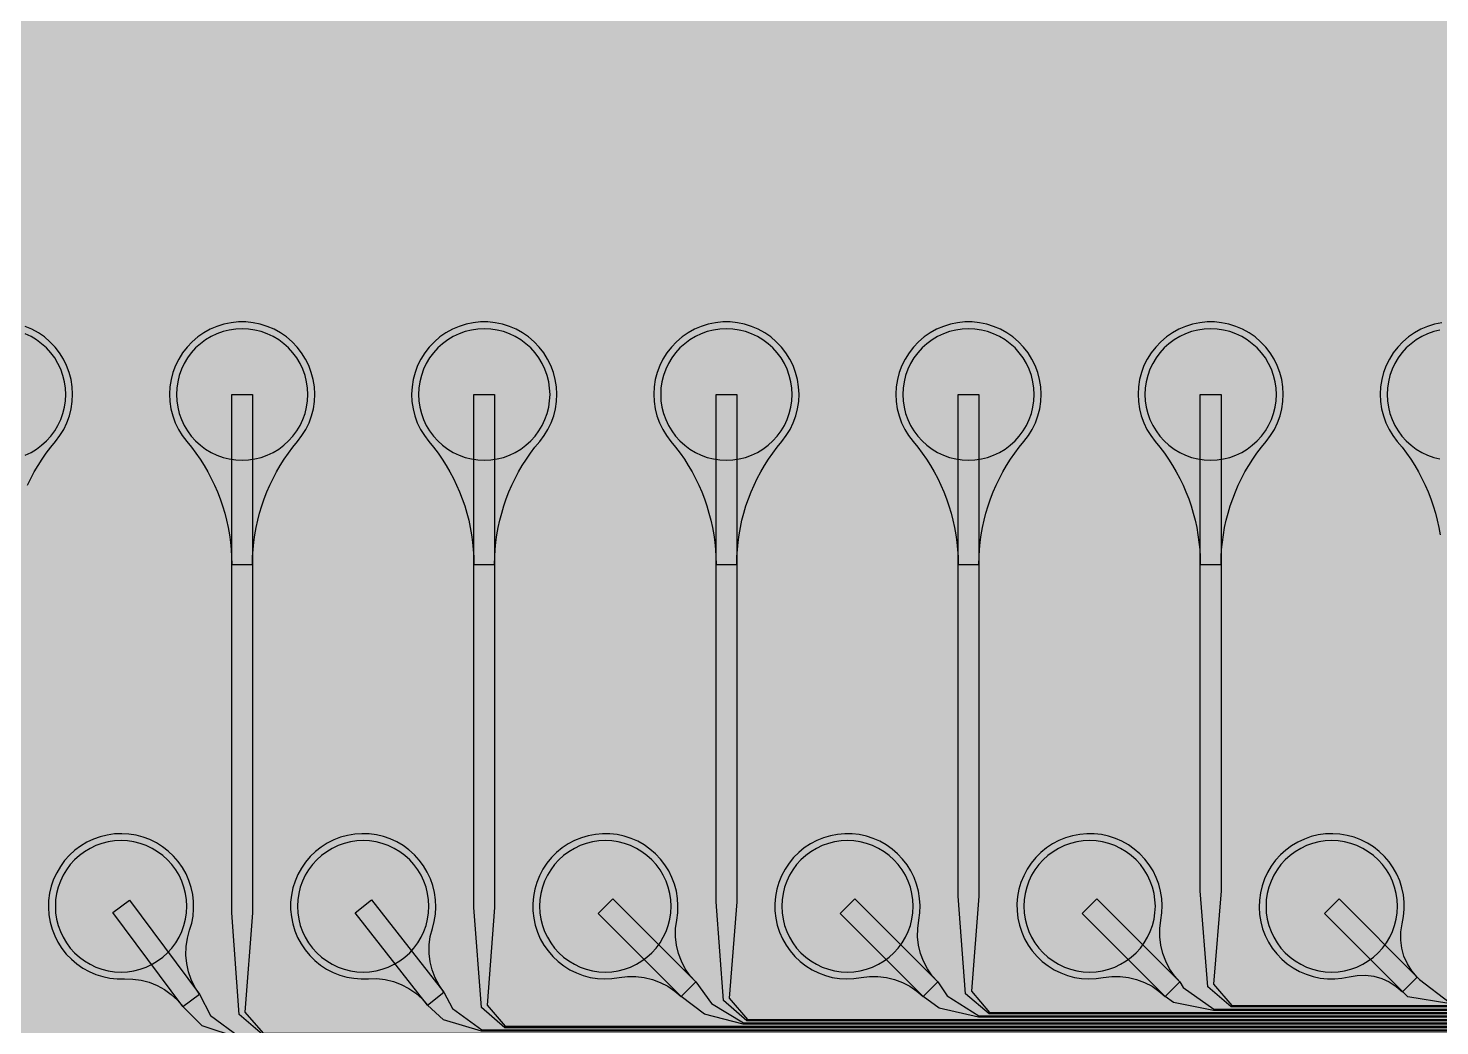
# Model space of a CAD drawing. Header units: metres. Extents: x -7240 to 10960, y -29667 to 1823.
# Drawn here: x 5864 to 7904, y -26955 to -25513 of the extents above; entities that cross this region are included whole.
import ezdxf

# ---------------------------------------------------------------- set-up
doc = ezdxf.new("R2010")
doc.units = ezdxf.units.M
for name, color, linetype in [('Metal1', 4, 'CONTINUOUS'), ('Polyimide', 7, 'CONTINUOUS'), ('Polyimide_Negative', 5, 'CONTINUOUS')]:
    doc.layers.add(name, color=color, linetype=linetype)

msp = doc.modelspace()

# ---------------------------------------------------------------- hatches: boundary and pattern name
at = {"layer": 'Polyimide'}
msp.add_hatch(color=7, dxfattribs=at).paths.add_polyline_path([(4088.5, -11806.9), (4098.7, -11851.2), (4115.6, -11893.5), (4138.6, -11932.7), (4167.4, -11968), (4201.1, -11998.5), (4239, -12023.6), (4280.3, -12042.7), (4349.2, -12073.7), (4413.2, -12113.8), (4471.3, -12162), (4522.3, -12217.7), (4565.4, -12279.7), (4599.7, -12346.9), (4624.7, -12418.2), (4639.9, -12492.2), (4645, -12567.5), (4639.9, -12642.8), (4624.7, -12716.8), (4599.7, -12788.1), (4565.4, -12855.3), (4522.3, -12917.3), (4471.3, -12973), (4413.2, -13021.2), (4349.2, -13061.3), (4280.3, -13092.3), (4239, -13111.4), (4201.1, -13136.5), (4167.4, -13167), (4138.6, -13202.3), (4115.6, -13241.5), (4098.7, -13283.8), (4088.5, -13328.1), (4085, -13373.5), (4085, -13567.5), (4099.4, -13861.6), (4142.6, -14152.8), (4214.2, -14438.4), (4313.4, -14715.5), (4439.2, -14981.7), (4590.6, -15234.2), (4766, -15470.7), (4963.7, -15688.8), (5181.8, -15886.5), (5418.3, -16061.9), (5670.8, -16213.3), (5936.9, -16339.1), (6214.1, -16438.3), (6499.7, -16509.9), (6790.9, -16553.1), (7085, -16567.5), (9960.4, -16567.5), (10038.8, -16571.4), (10116.4, -16582.9), (10192.6, -16601.9), (10266.5, -16628.4), (10337.5, -16662), (10404.8, -16702.3), (10467.9, -16749.1), (10526.1, -16801.8), (10578.8, -16860), (10625.6, -16923), (10665.9, -16990.4), (10699.5, -17061.4), (10725.9, -17135.3), (10745, -17211.4), (10756.5, -17289.1), (10760.4, -17367.5), (10760.4, -21957.3), (10721.6, -22012.9), (10686, -22070.6), (10653.6, -22130.1), (10624.5, -22191.4), (10598.9, -22254.2), (10576.8, -22318.2), (10558.3, -22383.5), (10543.4, -22449.6), (10532.2, -22516.5), (10524.7, -22583.8), (10521, -22651.5), (10521, -22719.3), (10524.7, -22787), (10532.2, -22854.4), (10543.4, -22921.2), (10558.3, -22987.4), (10576.8, -23052.6), (10598.9, -23116.7), (10624.5, -23179.5), (10653.6, -23240.7), (10686, -23300.3), (10721.6, -23357.9), (10760.4, -23413.5), (10760.4, -28667.5), (10756.5, -28745.9), (10745, -28823.6), (10725.9, -28899.7), (10699.5, -28973.6), (10665.9, -29044.6), (10625.6, -29112), (10578.8, -29175), (10526.1, -29233.2), (10467.9, -29285.9), (10404.8, -29332.7), (10337.5, -29373), (10266.5, -29406.6), (10192.6, -29433.1), (10116.4, -29452.1), (10038.8, -29463.6), (9960.4, -29467.5), (-6239.6, -29467.5), (-6318, -29463.6), (-6395.7, -29452.1), (-6471.9, -29433.1), (-6545.8, -29406.6), (-6616.7, -29373), (-6684.1, -29332.7), (-6747.1, -29285.9), (-6805.3, -29233.2), (-6858, -29175), (-6904.8, -29112), (-6945.2, -29044.6), (-6978.7, -28973.6), (-7005.2, -28899.7), (-7024.3, -28823.6), (-7035.8, -28745.9), (-7039.6, -28667.5), (-7039.6, -23426.3), (-6999.4, -23370.1), (-6962.3, -23311.6), (-6928.7, -23251.2), (-6898.5, -23189), (-6871.8, -23125.1), (-6848.8, -23059.9), (-6829.5, -22993.4), (-6814, -22926), (-6802.4, -22857.8), (-6794.6, -22789.1), (-6790.7, -22720), (-6790.7, -22650.8), (-6794.6, -22581.8), (-6802.4, -22513), (-6814, -22444.8), (-6829.5, -22377.4), (-6848.8, -22311), (-6871.8, -22245.7), (-6898.5, -22181.9), (-6928.7, -22119.7), (-6962.3, -22059.2), (-6999.4, -22000.8), (-7039.6, -21944.5), (-7039.6, -17367.5), (-7035.8, -17289.1), (-7024.3, -17211.4), (-7005.2, -17135.3), (-6978.7, -17061.4), (-6945.2, -16990.4), (-6904.8, -16923), (-6858, -16860), (-6805.3, -16801.8), (-6747.1, -16749.1), (-6684.1, -16702.3), (-6616.7, -16662), (-6545.8, -16628.4), (-6471.9, -16601.9), (-6395.7, -16582.9), (-6318, -16571.4), (-6239.6, -16567.5), (-3334, -16567.5), (-3039.9, -16553.1), (-2748.7, -16509.9), (-2463.1, -16438.3), (-2185.9, -16339.1), (-1919.8, -16213.3), (-1667.3, -16061.9), (-1430.8, -15886.5), (-1212.7, -15688.8), (-1015, -15470.7), (-839.6, -15234.2), (-688.2, -14981.7), (-562.4, -14715.5), (-463.2, -14438.4), (-391.6, -14152.8), (-348.4, -13861.6), (-334, -13567.5), (-334, -13373.5), (-337.5, -13328.1), (-347.7, -13283.8), (-364.6, -13241.5), (-387.6, -13202.3), (-416.4, -13167), (-450.1, -13136.5), (-488, -13111.4), (-529.3, -13092.3), (-529.3, -13092.3), (-598.2, -13061.3), (-662.2, -13021.2), (-720.3, -12973), (-771.3, -12917.3), (-814.4, -12855.3), (-848.7, -12788.1), (-873.7, -12716.8), (-888.9, -12642.8), (-894, -12567.5), (-888.9, -12492.2), (-873.7, -12418.2), (-848.7, -12346.9), (-814.4, -12279.7), (-771.3, -12217.7), (-720.3, -12162), (-662.2, -12113.8), (-598.2, -12073.7), (-529.3, -12042.7), (-488, -12023.6), (-450.1, -11998.5), (-416.4, -11968), (-387.6, -11932.7), (-364.6, -11893.5), (-347.7, -11851.2), (-337.5, -11806.9), (-334, -11761.5), (-334, -11074.3), (-337.5, -11028.9), (-347.7, -10984.6), (-364.6, -10942.4), (-387.6, -10903.1), (-416.4, -10867.8), (-450.1, -10837.3), (-488, -10812.2), (-529.3, -10793.2), (-529.3, -10793.2), (-598.2, -10762.1), (-662.2, -10722.1), (-720.3, -10673.8), (-771.3, -10618.1), (-814.4, -10556.1), (-848.7, -10488.9), (-873.7, -10417.6), (-888.9, -10343.7), (-894, -10268.3), (-888.9, -10193), (-873.7, -10119), (-848.7, -10047.8), (-814.4, -9980.5), (-771.3, -9918.5), (-720.3, -9862.9), (-662.2, -9814.6), (-598.2, -9774.6), (-529.3, -9743.5), (-488, -9724.5), (-450.1, -9699.4), (-416.4, -9668.8), (-387.6, -9633.5), (-364.6, -9594.3), (-347.7, -9552), (-337.5, -9507.7), (-334, -9462.4), (-334, -8775.1), (-337.5, -8729.8), (-347.7, -8685.5), (-364.6, -8643.2), (-387.6, -8604), (-416.4, -8568.7), (-450.1, -8538.1), (-488, -8513), (-529.3, -8494), (-529.3, -8494), (-598.2, -8462.9), (-662.2, -8422.9), (-720.3, -8374.6), (-771.3, -8319), (-814.4, -8257), (-848.7, -8189.7), (-873.7, -8118.5), (-888.9, -8044.5), (-894, -7969.2), (-888.9, -7893.8), (-873.7, -7819.9), (-848.7, -7748.6), (-814.4, -7681.4), (-771.3, -7619.4), (-720.3, -7563.7), (-662.2, -7515.4), (-598.2, -7475.4), (-529.3, -7444.3), (-529.3, -7444.3), (-488, -7425.3), (-450.1, -7400.2), (-416.4, -7369.7), (-387.6, -7334.4), (-364.6, -7295.1), (-347.7, -7252.9), (-337.5, -7208.6), (-334, -7163.2), (-334, -6476), (-337.5, -6430.6), (-347.7, -6386.3), (-364.6, -6344), (-387.6, -6304.8), (-416.4, -6269.5), (-450.1, -6239), (-488, -6213.9), (-529.3, -6194.8), (-529.3, -6194.8), (-598.2, -6163.8), (-662.2, -6123.7), (-720.3, -6075.5), (-771.3, -6019.8), (-814.4, -5957.8), (-848.7, -5890.6), (-873.7, -5819.3), (-888.9, -5745.3), (-894, -5670), (-888.9, -5594.7), (-873.7, -5520.7), (-848.7, -5449.4), (-814.4, -5382.2), (-771.3, -5320.2), (-720.3, -5264.5), (-662.2, -5216.3), (-598.2, -5176.2), (-529.3, -5145.2), (-529.3, -5145.2), (-488, -5126.1), (-450.1, -5101), (-416.4, -5070.5), (-387.6, -5035.2), (-364.6, -4996), (-347.7, -4953.7), (-337.5, -4909.4), (-334, -4864), (-334, 380), (-334, 1522.5), (-289, 1522.5), (-288.8, 1515.6), (-288.1, 1508.8), (-287, 1502), (-285.4, 1495.3), (-283.4, 1488.7), (-281, 1482.3), (-278.2, 1476.1), (-274.9, 1470), (-271.3, 1464.2), (-267.3, 1458.6), (-262.9, 1453.3), (-258.2, 1448.3), (-253.2, 1443.6), (-247.9, 1439.2), (-242.3, 1435.2), (-236.5, 1431.6), (-230.4, 1428.3), (-224.2, 1425.5), (-217.8, 1423.1), (-211.2, 1421.1), (-204.5, 1419.5), (-197.7, 1418.4), (-190.9, 1417.7), (-184, 1417.5), (-177.1, 1417.7), (-170.3, 1418.4), (-163.5, 1419.5), (-156.8, 1421.1), (-150.2, 1423.1), (-143.8, 1425.5), (-137.6, 1428.3), (-131.5, 1431.6), (-125.7, 1435.2), (-120.1, 1439.2), (-114.8, 1443.6), (-109.8, 1448.3), (-105.1, 1453.3), (-100.7, 1458.6), (-96.7, 1464.2), (-93.1, 1470), (-89.8, 1476.1), (-87, 1482.3), (-84.6, 1488.7), (-82.6, 1495.3), (-81, 1502), (-79.9, 1508.8), (-79.2, 1515.6), (-79, 1522.5), (1786, 1522.5), (3835, 1522.5), (3835.2, 1529), (3835.9, 1535.6), (3836.9, 1542), (3838.4, 1548.4), (3840.3, 1554.6), (3842.6, 1560.8), (3845.3, 1566.7), (3848.4, 1572.5), (3851.9, 1578.1), (3855.7, 1583.4), (3859.8, 1588.4), (3864.3, 1593.2), (3869.1, 1597.7), (3874.1, 1601.8), (3879.4, 1605.6), (3885, 1609.1), (3890.8, 1612.2), (3896.7, 1614.9), (3902.9, 1617.2), (3909.1, 1619.1), (3915.5, 1620.6), (3921.9, 1621.6), (3928.5, 1622.3), (3935, 1622.5), (3941.5, 1622.3), (3948.1, 1621.6), (3954.5, 1620.6), (3960.9, 1619.1), (3967.1, 1617.2), (3973.3, 1614.9), (3979.2, 1612.2), (3985, 1609.1), (3990.6, 1605.6), (3995.9, 1601.8), (4000.9, 1597.7), (4005.7, 1593.2), (4010.2, 1588.4), (4014.3, 1583.4), (4018.1, 1578.1), (4021.6, 1572.5), (4024.7, 1566.7), (4027.4, 1560.8), (4029.7, 1554.6), (4031.6, 1548.4), (4033.1, 1542), (4034.1, 1535.6), (4034.8, 1529), (4035, 1522.5), (4085, 1522.5), (4085, 380), (4085, 330), (4085, -4864), (4088.5, -4909.4), (4098.7, -4953.7), (4115.6, -4996), (4138.6, -5035.2), (4167.4, -5070.5), (4201.1, -5101), (4239, -5126.1), (4280.3, -5145.2), (4280.3, -5145.2), (4349.2, -5176.2), (4413.2, -5216.3), (4471.3, -5264.5), (4522.3, -5320.2), (4565.4, -5382.2), (4599.7, -5449.4), (4624.7, -5520.7), (4639.9, -5594.7), (4645, -5670), (4639.9, -5745.3), (4624.7, -5819.3), (4599.7, -5890.6), (4565.4, -5957.8), (4522.3, -6019.8), (4471.3, -6075.5), (4413.2, -6123.7), (4349.2, -6163.8), (4280.3, -6194.8), (4239, -6213.9), (4201.1, -6239), (4167.4, -6269.5), (4138.6, -6304.8), (4115.6, -6344), (4098.7, -6386.3), (4088.5, -6430.6), (4085, -6476), (4085, -11761.5), (4088.5, -11806.9)])

# ---------------------------------------------------------------- linework, layer by layer
at = {"layer": 'Metal1'}
for points in [[(1898.9, -18191.7), (1898.9, -28341.6), (1928.3, -28371), (9407.5, -28371), (9436.9, -28341.6), (9436.9, -26952.4), (9407.5, -26923), (7917.2, -26923), (7857.7, -26913.5), (7737.3, -26793.1), (7758.5, -26771.9), (7874.7, -26888.1), (7917.6, -26921), (9408.3, -26921), (9438.9, -26951.6), (9438.9, -28342.4), (9408.3, -28373), (1927.5, -28373), (1896.9, -28342.4), (1896.9, -18191.7)], [(1903.9, -18191.7), (1903.9, -28336.6), (1933.3, -28366), (9402.5, -28366), (9431.9, -28336.6), (9431.9, -26957.4), (9402.5, -26928), (7602.5, -26928), (7568.6, -26898.8), (7557.9, -26760), (7557.9, -26042.5), (7587.9, -26042.5), (7587.9, -26760), (7577.2, -26895.2), (7603.3, -26926), (9403.3, -26926), (9433.9, -26956.6), (9433.9, -28337.4), (9403.3, -28368), (1932.5, -28368), (1901.9, -28337.4), (1901.9, -18191.7)], [(1908.9, -18191.7), (1908.9, -28331.6), (1938.3, -28361), (9397.5, -28361), (9426.9, -28331.6), (9426.9, -26962.4), (9397.5, -26933), (7577.2, -26933), (7519, -26921.4), (7507.3, -26913.1), (7387.3, -26793.1), (7408.5, -26771.9), (7528.5, -26891.9), (7533.3, -26900.1), (7577.6, -26931), (9398.3, -26931), (9428.9, -26961.6), (9428.9, -28332.4), (9398.3, -28363), (1937.5, -28363), (1906.9, -28332.4), (1906.9, -18191.7)], [(1913.9, -18191.7), (1913.9, -28326.6), (1943.3, -28356), (9392.5, -28356), (9421.9, -28326.6), (9421.9, -26967.4), (9392.5, -26938), (7252.5, -26938), (7218.6, -26908.8), (7207.9, -26768), (7207.9, -26042.5), (7237.9, -26042.5), (7237.9, -26768), (7227.1, -26905.2), (7253.3, -26936), (9393.3, -26936), (9423.9, -26966.6), (9423.9, -28327.4), (9393.3, -28358), (1942.5, -28358), (1911.9, -28327.4), (1911.9, -18191.7)], [(1918.9, -18191.7), (1918.9, -28321.6), (1948.3, -28351), (9387.5, -28351), (9416.9, -28321.6), (9416.9, -26972.4), (9387.5, -26943), (7237.2, -26943), (7180.2, -26929.7), (7157.3, -26913.1), (7037.3, -26793.1), (7058.5, -26771.9), (7178.5, -26891.9), (7192.1, -26911.8), (7237.6, -26941), (9388.3, -26941), (9418.9, -26971.6), (9418.9, -28322.4), (9388.3, -28353), (1947.5, -28353), (1916.9, -28322.4), (1916.9, -18191.7)], [(1923.9, -18191.7), (1923.9, -28316.6), (1953.3, -28346), (9382.5, -28346), (9411.9, -28316.6), (9411.9, -26977.4), (9382.5, -26948), (6902.5, -26948), (6868.6, -26918.8), (6857.9, -26776), (6857.9, -26042.5), (6887.9, -26042.5), (6887.9, -26776), (6877.1, -26915.2), (6903.3, -26946), (9383.3, -26946), (9413.9, -26976.6), (9413.9, -28317.4), (9383.3, -28348), (1952.5, -28348), (1921.9, -28317.4), (1921.9, -18191.7)], [(1928.9, -18191.7), (1928.9, -28311.6), (1958.3, -28341), (9377.5, -28341), (9406.9, -28311.6), (9406.9, -26982.4), (9377.5, -26953), (6897.2, -26953), (6841, -26938.5), (6807.3, -26913.1), (6687.3, -26793.1), (6708.5, -26771.9), (6828.5, -26891.9), (6851.3, -26923), (6897.6, -26951), (9378.3, -26951), (9408.9, -26981.6), (9408.9, -28312.4), (9378.3, -28343), (1957.5, -28343), (1926.9, -28312.4), (1926.9, -18191.7)], [(1933.9, -18191.7), (1933.9, -28306.6), (1963.3, -28336), (9372.5, -28336), (9401.9, -28306.6), (9401.9, -26987.4), (9372.5, -26958), (6552.5, -26958), (6518.7, -26928.7), (6507.9, -26784), (6507.9, -26042.5), (6537.9, -26042.5), (6537.9, -26784), (6527.1, -26925.3), (6553.3, -26956), (9373.3, -26956), (9403.9, -26986.6), (9403.9, -28307.4), (9373.3, -28338), (1962.5, -28338), (1931.9, -28307.4), (1931.9, -18191.7)], [(1938.9, -18191.7), (1938.9, -28301.6), (1968.3, -28331), (9367.5, -28331), (9396.9, -28301.6), (9396.9, -26992.4), (9367.5, -26963), (6518.9, -26963), (6464, -26946.5), (6441, -26925.2), (6336.1, -26791.8), (6359.7, -26773.2), (6464.6, -26906.6), (6477.1, -26930.3), (6519.3, -26961), (9368.3, -26961), (9398.9, -26991.6), (9398.9, -28302.4), (9368.3, -28333), (1967.5, -28333), (1936.9, -28302.4), (1936.9, -18191.7)], [(1943.9, -18191.7), (1943.9, -28296.6), (1973.3, -28326), (9362.5, -28326), (9391.9, -28296.6), (9391.9, -26997.4), (9362.5, -26968), (6202.5, -26968), (6168.7, -26938.7), (6157.9, -26792), (6157.9, -26042.5), (6187.9, -26042.5), (6187.9, -26792), (6177, -26935.3), (6203.3, -26966), (9363.3, -26966), (9393.9, -26996.6), (9393.9, -28297.4), (9363.3, -28328), (1972.5, -28328), (1941.9, -28297.4), (1941.9, -18191.7)], [(1948.9, -18191.7), (1948.9, -28291.6), (1978.3, -28321), (9357.5, -28321), (9386.9, -28291.6), (9386.9, -27002.4), (9357.5, -26973), (6168.9, -26973), (6115, -26955.3), (6087.3, -26927.5), (5985.8, -26791.5), (6009.9, -26773.5), (6111.3, -26909.6), (6127.3, -26940.6), (6169.3, -26971), (9358.3, -26971), (9388.9, -27001.6), (9388.9, -28292.4), (9358.3, -28323), (1977.5, -28323), (1946.9, -28292.4), (1946.9, -18191.7)], [(5862.8, -26173.6), (5867.5, -26163.9), (5872.5, -26154.4), (5877.9, -26145.1), (5883.7, -26136.1), (5889.8, -26127.3), (5896.2, -26118.7), (5903, -26110.4), (5909.4, -26101.9), (5915, -26092.9), (5919.6, -26083.3), (5923.2, -26073.4), (5925.8, -26063.1), (5927.4, -26052.6), (5927.9, -26042), (5927.3, -26031.4), (5925.6, -26020.9), (5922.9, -26010.7), (5919.2, -26000.8), (5914.5, -25991.3), (5908.9, -25982.3), (5902.4, -25973.9), (5895, -25966.2), (5887, -25959.3), (5878.3, -25953.3), (5869, -25948.2), (5859.2, -25944)], [(7907, -25938.7), (7896.6, -25940.8), (7886.5, -25944), (7876.8, -25948.2), (7867.5, -25953.3), (7858.8, -25959.3), (7850.7, -25966.2), (7843.4, -25973.9), (7836.9, -25982.3), (7831.2, -25991.3), (7826.5, -26000.8), (7822.8, -26010.7), (7820.1, -26020.9), (7818.5, -26031.4), (7817.9, -26042), (7818.4, -26052.6), (7819.9, -26063.1), (7822.5, -26073.4), (7826.1, -26083.3), (7830.8, -26092.9), (7836.3, -26101.9), (7842.7, -26110.4), (7849.5, -26118.7), (7856, -26127.3), (7862.1, -26136.1), (7867.8, -26145.1), (7873.2, -26154.4), (7878.3, -26163.9), (7882.9, -26173.6), (7887.2, -26183.4), (7891.1, -26193.4), (7894.6, -26203.6), (7897.7, -26213.9), (7900.4, -26224.2), (7902.7, -26234.7), (7904.5, -26245.3)]]:
    msp.add_lwpolyline(points, dxfattribs=at)
for points in [[(6187.9, -26288.1), (6188.1, -26277.3), (6188.7, -26266.6), (6189.8, -26255.9), (6191.2, -26245.3), (6193.1, -26234.7), (6195.4, -26224.2), (6198.1, -26213.9), (6201.2, -26203.6), (6204.7, -26193.4), (6208.6, -26183.4), (6212.8, -26173.6), (6217.5, -26163.9), (6222.5, -26154.4), (6227.9, -26145.1), (6233.7, -26136.1), (6239.8, -26127.3), (6246.2, -26118.7), (6253, -26110.4), (6259.4, -26101.9), (6265, -26092.9), (6269.6, -26083.3), (6273.2, -26073.4), (6275.8, -26063.1), (6277.4, -26052.6), (6277.9, -26042), (6277.3, -26031.4), (6275.6, -26020.9), (6272.9, -26010.7), (6269.2, -26000.8), (6264.5, -25991.3), (6258.9, -25982.3), (6252.4, -25973.9), (6245, -25966.2), (6237, -25959.3), (6228.3, -25953.3), (6219, -25948.2), (6209.2, -25944), (6199.1, -25940.8), (6188.7, -25938.7), (6178.2, -25937.6), (6167.6, -25937.6), (6157, -25938.7), (6146.6, -25940.8), (6136.5, -25944), (6126.8, -25948.2), (6117.5, -25953.3), (6108.8, -25959.3), (6100.7, -25966.2), (6093.4, -25973.9), (6086.9, -25982.3), (6081.2, -25991.3), (6076.5, -26000.8), (6072.8, -26010.7), (6070.1, -26020.9), (6068.5, -26031.4), (6067.9, -26042), (6068.4, -26052.6), (6069.9, -26063.1), (6072.5, -26073.4), (6076.1, -26083.3), (6080.8, -26092.9), (6086.3, -26101.9), (6092.7, -26110.4), (6099.5, -26118.7), (6106, -26127.3), (6112.1, -26136.1), (6117.8, -26145.1), (6123.2, -26154.4), (6128.3, -26163.9), (6132.9, -26173.6), (6137.2, -26183.4), (6141.1, -26193.4), (6144.6, -26203.6), (6147.7, -26213.9), (6150.4, -26224.2), (6152.7, -26234.7), (6154.5, -26245.3), (6156, -26255.9), (6157, -26266.6), (6157.7, -26277.3), (6157.9, -26288.1), (6187.9, -26288.1)], [(6537.9, -26288.1), (6538.1, -26277.3), (6538.7, -26266.6), (6539.8, -26255.9), (6541.2, -26245.3), (6543.1, -26234.7), (6545.4, -26224.2), (6548.1, -26213.9), (6551.2, -26203.6), (6554.7, -26193.4), (6558.6, -26183.4), (6562.8, -26173.6), (6567.5, -26163.9), (6572.5, -26154.4), (6577.9, -26145.1), (6583.7, -26136.1), (6589.8, -26127.3), (6596.2, -26118.7), (6603, -26110.4), (6609.4, -26101.9), (6615, -26092.9), (6619.6, -26083.3), (6623.2, -26073.4), (6625.8, -26063.1), (6627.4, -26052.6), (6627.9, -26042), (6627.3, -26031.4), (6625.6, -26020.9), (6622.9, -26010.7), (6619.2, -26000.8), (6614.5, -25991.3), (6608.9, -25982.3), (6602.4, -25973.9), (6595, -25966.2), (6587, -25959.3), (6578.3, -25953.3), (6569, -25948.2), (6559.2, -25944), (6549.1, -25940.8), (6538.7, -25938.7), (6528.2, -25937.6), (6517.6, -25937.6), (6507, -25938.7), (6496.6, -25940.8), (6486.5, -25944), (6476.8, -25948.2), (6467.5, -25953.3), (6458.8, -25959.3), (6450.7, -25966.2), (6443.4, -25973.9), (6436.9, -25982.3), (6431.2, -25991.3), (6426.5, -26000.8), (6422.8, -26010.7), (6420.1, -26020.9), (6418.5, -26031.4), (6417.9, -26042), (6418.4, -26052.6), (6419.9, -26063.1), (6422.5, -26073.4), (6426.1, -26083.3), (6430.8, -26092.9), (6436.3, -26101.9), (6442.7, -26110.4), (6449.5, -26118.7), (6456, -26127.3), (6462.1, -26136.1), (6467.8, -26145.1), (6473.2, -26154.4), (6478.3, -26163.9), (6482.9, -26173.6), (6487.2, -26183.4), (6491.1, -26193.4), (6494.6, -26203.6), (6497.7, -26213.9), (6500.4, -26224.2), (6502.7, -26234.7), (6504.5, -26245.3), (6506, -26255.9), (6507, -26266.6), (6507.7, -26277.3), (6507.9, -26288.1), (6537.9, -26288.1)], [(6887.9, -26288.1), (6888.1, -26277.3), (6888.7, -26266.6), (6889.8, -26255.9), (6891.2, -26245.3), (6893.1, -26234.7), (6895.4, -26224.2), (6898.1, -26213.9), (6901.2, -26203.6), (6904.7, -26193.4), (6908.6, -26183.4), (6912.8, -26173.6), (6917.5, -26163.9), (6922.5, -26154.4), (6927.9, -26145.1), (6933.7, -26136.1), (6939.8, -26127.3), (6946.2, -26118.7), (6953, -26110.4), (6959.4, -26101.9), (6965, -26092.9), (6969.6, -26083.3), (6973.2, -26073.4), (6975.8, -26063.1), (6977.4, -26052.6), (6977.9, -26042), (6977.3, -26031.4), (6975.6, -26020.9), (6972.9, -26010.7), (6969.2, -26000.8), (6964.5, -25991.3), (6958.9, -25982.3), (6952.4, -25973.9), (6945, -25966.2), (6937, -25959.3), (6928.3, -25953.3), (6919, -25948.2), (6909.2, -25944), (6899.1, -25940.8), (6888.7, -25938.7), (6878.2, -25937.6), (6867.6, -25937.6), (6857, -25938.7), (6846.6, -25940.8), (6836.5, -25944), (6826.8, -25948.2), (6817.5, -25953.3), (6808.8, -25959.3), (6800.7, -25966.2), (6793.4, -25973.9), (6786.9, -25982.3), (6781.2, -25991.3), (6776.5, -26000.8), (6772.8, -26010.7), (6770.1, -26020.9), (6768.5, -26031.4), (6767.9, -26042), (6768.4, -26052.6), (6769.9, -26063.1), (6772.5, -26073.4), (6776.1, -26083.3), (6780.8, -26092.9), (6786.3, -26101.9), (6792.7, -26110.4), (6799.5, -26118.7), (6806, -26127.3), (6812.1, -26136.1), (6817.8, -26145.1), (6823.2, -26154.4), (6828.3, -26163.9), (6832.9, -26173.6), (6837.2, -26183.4), (6841.1, -26193.4), (6844.6, -26203.6), (6847.7, -26213.9), (6850.4, -26224.2), (6852.7, -26234.7), (6854.5, -26245.3), (6856, -26255.9), (6857, -26266.6), (6857.7, -26277.3), (6857.9, -26288.1), (6887.9, -26288.1)], [(7237.9, -26288.1), (7238.1, -26277.3), (7238.7, -26266.6), (7239.8, -26255.9), (7241.2, -26245.3), (7243.1, -26234.7), (7245.4, -26224.2), (7248.1, -26213.9), (7251.2, -26203.6), (7254.7, -26193.4), (7258.6, -26183.4), (7262.8, -26173.6), (7267.5, -26163.9), (7272.5, -26154.4), (7277.9, -26145.1), (7283.7, -26136.1), (7289.8, -26127.3), (7296.2, -26118.7), (7303, -26110.4), (7309.4, -26101.9), (7315, -26092.9), (7319.6, -26083.3), (7323.2, -26073.4), (7325.8, -26063.1), (7327.4, -26052.6), (7327.9, -26042), (7327.3, -26031.4), (7325.6, -26020.9), (7322.9, -26010.7), (7319.2, -26000.8), (7314.5, -25991.3), (7308.9, -25982.3), (7302.4, -25973.9), (7295, -25966.2), (7287, -25959.3), (7278.3, -25953.3), (7269, -25948.2), (7259.2, -25944), (7249.1, -25940.8), (7238.7, -25938.7), (7228.2, -25937.6), (7217.6, -25937.6), (7207, -25938.7), (7196.6, -25940.8), (7186.5, -25944), (7176.8, -25948.2), (7167.5, -25953.3), (7158.8, -25959.3), (7150.7, -25966.2), (7143.4, -25973.9), (7136.9, -25982.3), (7131.2, -25991.3), (7126.5, -26000.8), (7122.8, -26010.7), (7120.1, -26020.9), (7118.5, -26031.4), (7117.9, -26042), (7118.4, -26052.6), (7119.9, -26063.1), (7122.5, -26073.4), (7126.1, -26083.3), (7130.8, -26092.9), (7136.3, -26101.9), (7142.7, -26110.4), (7149.5, -26118.7), (7156, -26127.3), (7162.1, -26136.1), (7167.8, -26145.1), (7173.2, -26154.4), (7178.3, -26163.9), (7182.9, -26173.6), (7187.2, -26183.4), (7191.1, -26193.4), (7194.6, -26203.6), (7197.7, -26213.9), (7200.4, -26224.2), (7202.7, -26234.7), (7204.5, -26245.3), (7206, -26255.9), (7207, -26266.6), (7207.7, -26277.3), (7207.9, -26288.1), (7237.9, -26288.1)], [(7587.9, -26288.1), (7588.1, -26277.3), (7588.7, -26266.6), (7589.8, -26255.9), (7591.2, -26245.3), (7593.1, -26234.7), (7595.4, -26224.2), (7598.1, -26213.9), (7601.2, -26203.6), (7604.7, -26193.4), (7608.6, -26183.4), (7612.8, -26173.6), (7617.5, -26163.9), (7622.5, -26154.4), (7627.9, -26145.1), (7633.7, -26136.1), (7639.8, -26127.3), (7646.2, -26118.7), (7653, -26110.4), (7659.4, -26101.9), (7665, -26092.9), (7669.6, -26083.3), (7673.2, -26073.4), (7675.8, -26063.1), (7677.4, -26052.6), (7677.9, -26042), (7677.3, -26031.4), (7675.6, -26020.9), (7672.9, -26010.7), (7669.2, -26000.8), (7664.5, -25991.3), (7658.9, -25982.3), (7652.4, -25973.9), (7645, -25966.2), (7637, -25959.3), (7628.3, -25953.3), (7619, -25948.2), (7609.2, -25944), (7599.1, -25940.8), (7588.7, -25938.7), (7578.2, -25937.6), (7567.6, -25937.6), (7557, -25938.7), (7546.6, -25940.8), (7536.5, -25944), (7526.8, -25948.2), (7517.5, -25953.3), (7508.8, -25959.3), (7500.7, -25966.2), (7493.4, -25973.9), (7486.9, -25982.3), (7481.2, -25991.3), (7476.5, -26000.8), (7472.8, -26010.7), (7470.1, -26020.9), (7468.5, -26031.4), (7467.9, -26042), (7468.4, -26052.6), (7469.9, -26063.1), (7472.5, -26073.4), (7476.1, -26083.3), (7480.8, -26092.9), (7486.3, -26101.9), (7492.7, -26110.4), (7499.5, -26118.7), (7506, -26127.3), (7512.1, -26136.1), (7517.8, -26145.1), (7523.2, -26154.4), (7528.3, -26163.9), (7532.9, -26173.6), (7537.2, -26183.4), (7541.1, -26193.4), (7544.6, -26203.6), (7547.7, -26213.9), (7550.4, -26224.2), (7552.7, -26234.7), (7554.5, -26245.3), (7556, -26255.9), (7557, -26266.6), (7557.7, -26277.3), (7557.9, -26288.1), (7587.9, -26288.1)], [(6111.3, -26909.6), (6104.6, -26899.4), (6099.3, -26888.5), (6095.2, -26877), (6092.7, -26865.1), (6091.5, -26853), (6091.9, -26840.8), (6093.7, -26828.7), (6097, -26817), (6100, -26806.9), (6101.9, -26796.6), (6102.8, -26786.2), (6102.7, -26775.7), (6101.5, -26765.3), (6099.2, -26755.1), (6096, -26745.1), (6091.8, -26735.5), (6086.6, -26726.4), (6080.6, -26717.8), (6073.7, -26709.9), (6066.1, -26702.7), (6057.8, -26696.3), (6048.9, -26690.7), (6039.5, -26686.1), (6029.7, -26682.4), (6019.6, -26679.8), (6009.2, -26678.1), (5998.8, -26677.5), (5988.3, -26677.9), (5977.9, -26679.4), (5967.8, -26681.9), (5957.9, -26685.4), (5948.4, -26689.9), (5939.4, -26695.3), (5931, -26701.5), (5923.3, -26708.6), (5916.3, -26716.4), (5910.1, -26724.9), (5904.8, -26733.9), (5900.4, -26743.4), (5897, -26753.3), (5894.6, -26763.5), (5893.2, -26773.9), (5892.9, -26784.4), (5893.6, -26794.9), (5895.4, -26805.2), (5898.1, -26815.3), (5901.9, -26825.1), (5906.6, -26834.4), (5912.2, -26843.3), (5918.7, -26851.5), (5926, -26859), (5934, -26865.8), (5942.6, -26871.8), (5951.8, -26876.8), (5961.4, -26881), (5971.4, -26884.1), (5981.7, -26886.2), (5992.1, -26887.3), (6002.6, -26887.4), (6014.8, -26887.6), (6026.8, -26889.3), (6038.6, -26892.4), (6049.9, -26896.9), (6060.6, -26902.8), (6070.5, -26910), (6079.4, -26918.2), (6087.3, -26927.5), (6111.3, -26909.6)], [(6464.6, -26906.6), (6457.7, -26896.6), (6452, -26885.8), (6447.7, -26874.4), (6444.8, -26862.6), (6443.4, -26850.5), (6443.4, -26838.3), (6444.9, -26826.2), (6447.9, -26814.4), (6450.6, -26804.3), (6452.3, -26793.9), (6452.9, -26783.5), (6452.4, -26773), (6451, -26762.6), (6448.5, -26752.4), (6445, -26742.6), (6440.5, -26733.1), (6435.1, -26724.1), (6428.9, -26715.7), (6421.8, -26707.9), (6414, -26700.9), (6405.5, -26694.8), (6396.5, -26689.4), (6387, -26685.1), (6377.1, -26681.6), (6366.9, -26679.2), (6356.5, -26677.9), (6346, -26677.5), (6335.6, -26678.2), (6325.2, -26680), (6315.1, -26682.7), (6305.4, -26686.5), (6296, -26691.2), (6287.2, -26696.8), (6278.9, -26703.3), (6271.4, -26710.6), (6264.6, -26718.6), (6258.6, -26727.2), (6253.6, -26736.4), (6249.4, -26746), (6246.3, -26756), (6244.1, -26766.3), (6243, -26776.7), (6243, -26787.2), (6244, -26797.6), (6246, -26807.9), (6249, -26817.9), (6253, -26827.6), (6258, -26836.8), (6263.9, -26845.5), (6270.6, -26853.5), (6278, -26860.9), (6286.2, -26867.5), (6295, -26873.2), (6304.3, -26878), (6314, -26881.9), (6324.1, -26884.8), (6334.4, -26886.6), (6344.8, -26887.5), (6355.3, -26887.2), (6367.5, -26887.1), (6379.6, -26888.5), (6391.5, -26891.3), (6402.9, -26895.5), (6413.7, -26901.1), (6423.8, -26908), (6432.9, -26916.1), (6441, -26925.2), (6464.6, -26906.6)], [(6828.5, -26891.9), (6820.4, -26882.8), (6813.5, -26872.7), (6807.9, -26861.9), (6803.6, -26850.5), (6800.7, -26838.7), (6799.3, -26826.6), (6799.4, -26814.4), (6801, -26802.3), (6802.5, -26791.9), (6802.9, -26781.5), (6802.2, -26771), (6800.6, -26760.7), (6797.9, -26750.5), (6794.2, -26740.7), (6789.6, -26731.3), (6784, -26722.4), (6777.6, -26714.2), (6770.4, -26706.6), (6762.4, -26699.7), (6753.9, -26693.7), (6744.7, -26688.5), (6735.1, -26684.3), (6725.2, -26681.1), (6714.9, -26678.9), (6704.5, -26677.7), (6694, -26677.6), (6683.6, -26678.5), (6673.3, -26680.4), (6663.2, -26683.4), (6653.5, -26687.3), (6644.3, -26692.2), (6635.5, -26698), (6627.4, -26704.6), (6620, -26712.1), (6613.4, -26720.2), (6607.6, -26728.9), (6602.7, -26738.2), (6598.7, -26747.9), (6595.8, -26757.9), (6593.9, -26768.2), (6592.9, -26778.7), (6593.1, -26789.1), (6594.3, -26799.6), (6596.5, -26809.8), (6599.7, -26819.8), (6603.9, -26829.4), (6609.1, -26838.5), (6615.1, -26847.1), (6621.9, -26855), (6629.5, -26862.2), (6637.8, -26868.6), (6646.7, -26874.2), (6656.1, -26878.8), (6665.9, -26882.5), (6676, -26885.2), (6686.4, -26886.9), (6696.8, -26887.5), (6707.3, -26887.1), (6717.7, -26885.6), (6729.8, -26884), (6742, -26884), (6754.1, -26885.4), (6765.9, -26888.2), (6777.3, -26892.5), (6788.1, -26898.1), (6798.1, -26905), (6807.3, -26913.1), (6828.5, -26891.9)], [(7178.5, -26891.9), (7170.4, -26882.8), (7163.5, -26872.7), (7157.9, -26861.9), (7153.6, -26850.5), (7150.7, -26838.7), (7149.3, -26826.6), (7149.4, -26814.4), (7151, -26802.3), (7152.5, -26791.9), (7152.9, -26781.5), (7152.2, -26771), (7150.6, -26760.7), (7147.9, -26750.5), (7144.2, -26740.7), (7139.6, -26731.3), (7134, -26722.4), (7127.6, -26714.2), (7120.4, -26706.6), (7112.4, -26699.7), (7103.9, -26693.7), (7094.7, -26688.5), (7085.1, -26684.3), (7075.2, -26681.1), (7064.9, -26678.9), (7054.5, -26677.7), (7044, -26677.6), (7033.6, -26678.5), (7023.3, -26680.4), (7013.2, -26683.4), (7003.5, -26687.3), (6994.3, -26692.2), (6985.5, -26698), (6977.4, -26704.6), (6970, -26712.1), (6963.4, -26720.2), (6957.6, -26728.9), (6952.7, -26738.2), (6948.7, -26747.9), (6945.8, -26757.9), (6943.9, -26768.2), (6942.9, -26778.7), (6943.1, -26789.1), (6944.3, -26799.6), (6946.5, -26809.8), (6949.7, -26819.8), (6953.9, -26829.4), (6959.1, -26838.5), (6965.1, -26847.1), (6971.9, -26855), (6979.5, -26862.2), (6987.8, -26868.6), (6996.7, -26874.2), (7006.1, -26878.8), (7015.9, -26882.5), (7026, -26885.2), (7036.4, -26886.9), (7046.8, -26887.5), (7057.3, -26887.1), (7067.7, -26885.6), (7079.8, -26884), (7092, -26884), (7104.1, -26885.4), (7115.9, -26888.2), (7127.3, -26892.5), (7138.1, -26898.1), (7148.1, -26905), (7157.3, -26913.1), (7178.5, -26891.9)], [(7528.5, -26891.9), (7520.4, -26882.8), (7513.5, -26872.7), (7507.9, -26861.9), (7503.6, -26850.5), (7500.7, -26838.7), (7499.3, -26826.6), (7499.4, -26814.4), (7501, -26802.3), (7502.5, -26791.9), (7502.9, -26781.5), (7502.2, -26771), (7500.6, -26760.7), (7497.9, -26750.5), (7494.2, -26740.7), (7489.6, -26731.3), (7484, -26722.4), (7477.6, -26714.2), (7470.4, -26706.6), (7462.4, -26699.7), (7453.9, -26693.7), (7444.7, -26688.5), (7435.1, -26684.3), (7425.2, -26681.1), (7414.9, -26678.9), (7404.5, -26677.7), (7394, -26677.6), (7383.6, -26678.5), (7373.3, -26680.4), (7363.2, -26683.4), (7353.5, -26687.3), (7344.3, -26692.2), (7335.5, -26698), (7327.4, -26704.6), (7320, -26712.1), (7313.4, -26720.2), (7307.6, -26728.9), (7302.7, -26738.2), (7298.7, -26747.9), (7295.8, -26757.9), (7293.9, -26768.2), (7292.9, -26778.7), (7293.1, -26789.1), (7294.3, -26799.6), (7296.5, -26809.8), (7299.7, -26819.8), (7303.9, -26829.4), (7309.1, -26838.5), (7315.1, -26847.1), (7321.9, -26855), (7329.5, -26862.2), (7337.8, -26868.6), (7346.7, -26874.2), (7356.1, -26878.8), (7365.9, -26882.5), (7376, -26885.2), (7386.4, -26886.9), (7396.8, -26887.5), (7407.3, -26887.1), (7417.7, -26885.6), (7429.8, -26884), (7442, -26884), (7454.1, -26885.4), (7465.9, -26888.2), (7477.3, -26892.5), (7488.1, -26898.1), (7498.1, -26905), (7507.3, -26913.1), (7528.5, -26891.9)], [(7871.4, -26884.8), (7863.6, -26875.7), (7857.2, -26865.6), (7852.3, -26854.7), (7849.1, -26843.2), (7847.6, -26831.3), (7847.8, -26819.4), (7849.8, -26807.6), (7851.8, -26797.3), (7852.8, -26786.8), (7852.7, -26776.4), (7851.6, -26765.9), (7849.4, -26755.7), (7846.2, -26745.7), (7842, -26736.1), (7836.9, -26726.9), (7831, -26718.3), (7824.1, -26710.3), (7816.6, -26703.1), (7808.3, -26696.6), (7799.4, -26691), (7790.1, -26686.3), (7780.3, -26682.6), (7770.1, -26679.9), (7759.8, -26678.2), (7749.3, -26677.5), (7738.8, -26677.9), (7728.5, -26679.3), (7718.3, -26681.8), (7708.4, -26685.2), (7698.9, -26689.6), (7689.8, -26695), (7681.4, -26701.2), (7673.6, -26708.3), (7666.6, -26716), (7660.4, -26724.5), (7655, -26733.5), (7650.6, -26743), (7647.1, -26752.9), (7644.7, -26763.1), (7643.3, -26773.5), (7642.9, -26783.9), (7643.6, -26794.4), (7645.3, -26804.8), (7648, -26814.9), (7651.7, -26824.7), (7656.4, -26834.1), (7662, -26842.9), (7668.5, -26851.2), (7675.7, -26858.8), (7683.7, -26865.6), (7692.3, -26871.6), (7701.4, -26876.7), (7711.1, -26880.8), (7721.1, -26884), (7731.3, -26886.2), (7741.7, -26887.3), (7752.2, -26887.4), (7762.7, -26886.5), (7773, -26884.5), (7784.7, -26882.5), (7796.7, -26882.2), (7808.6, -26883.7), (7820.1, -26886.9), (7831, -26891.8), (7841.1, -26898.2), (7850.2, -26906), (7871.4, -26884.8)]]:
    msp.add_lwpolyline(points, close=True, dxfattribs=at)
at = {"layer": 'Polyimide_Negative'}
for points in [[(6267.9, -26042.5), (6267.4, -26033.2), (6266, -26024), (6263.8, -26014.9), (6260.6, -26006.1), (6256.7, -25997.7), (6251.9, -25989.7), (6246.3, -25982.2), (6240.1, -25975.3), (6233.1, -25969.1), (6225.7, -25963.5), (6217.7, -25958.7), (6209.2, -25954.7), (6200.5, -25951.6), (6191.4, -25949.3), (6182.2, -25948), (6172.9, -25947.5), (6163.6, -25948), (6154.3, -25949.3), (6145.3, -25951.6), (6136.5, -25954.7), (6128.1, -25958.7), (6120.1, -25963.5), (6112.6, -25969.1), (6105.7, -25975.3), (6099.4, -25982.2), (6093.9, -25989.7), (6089.1, -25997.7), (6085.1, -26006.1), (6082, -26014.9), (6079.7, -26024), (6078.3, -26033.2), (6077.9, -26042.5), (6078.3, -26051.8), (6079.7, -26061), (6082, -26070.1), (6085.1, -26078.9), (6089.1, -26087.3), (6093.9, -26095.3), (6099.4, -26102.8), (6105.7, -26109.7), (6112.6, -26115.9), (6120.1, -26121.5), (6128.1, -26126.3), (6136.5, -26130.3), (6145.3, -26133.4), (6154.3, -26135.7), (6163.6, -26137), (6172.9, -26137.5), (6182.2, -26137), (6191.4, -26135.7), (6200.5, -26133.4), (6209.2, -26130.3), (6217.7, -26126.3), (6225.7, -26121.5), (6233.1, -26115.9), (6240.1, -26109.7), (6246.3, -26102.8), (6251.9, -26095.3), (6256.7, -26087.3), (6260.6, -26078.9), (6263.8, -26070.1), (6266, -26061), (6267.4, -26051.8), (6267.9, -26042.5)], [(6617.9, -26042.5), (6617.4, -26033.2), (6616, -26024), (6613.8, -26014.9), (6610.6, -26006.1), (6606.7, -25997.7), (6601.9, -25989.7), (6596.3, -25982.2), (6590.1, -25975.3), (6583.1, -25969.1), (6575.7, -25963.5), (6567.7, -25958.7), (6559.2, -25954.7), (6550.5, -25951.6), (6541.4, -25949.3), (6532.2, -25948), (6522.9, -25947.5), (6513.6, -25948), (6504.3, -25949.3), (6495.3, -25951.6), (6486.5, -25954.7), (6478.1, -25958.7), (6470.1, -25963.5), (6462.6, -25969.1), (6455.7, -25975.3), (6449.4, -25982.2), (6443.9, -25989.7), (6439.1, -25997.7), (6435.1, -26006.1), (6432, -26014.9), (6429.7, -26024), (6428.3, -26033.2), (6427.9, -26042.5), (6428.3, -26051.8), (6429.7, -26061), (6432, -26070.1), (6435.1, -26078.9), (6439.1, -26087.3), (6443.9, -26095.3), (6449.4, -26102.8), (6455.7, -26109.7), (6462.6, -26115.9), (6470.1, -26121.5), (6478.1, -26126.3), (6486.5, -26130.3), (6495.3, -26133.4), (6504.3, -26135.7), (6513.6, -26137), (6522.9, -26137.5), (6532.2, -26137), (6541.4, -26135.7), (6550.5, -26133.4), (6559.2, -26130.3), (6567.7, -26126.3), (6575.7, -26121.5), (6583.1, -26115.9), (6590.1, -26109.7), (6596.3, -26102.8), (6601.9, -26095.3), (6606.7, -26087.3), (6610.6, -26078.9), (6613.8, -26070.1), (6616, -26061), (6617.4, -26051.8), (6617.9, -26042.5)], [(6967.9, -26042.5), (6967.4, -26033.2), (6966, -26024), (6963.8, -26014.9), (6960.6, -26006.1), (6956.7, -25997.7), (6951.9, -25989.7), (6946.3, -25982.2), (6940.1, -25975.3), (6933.1, -25969.1), (6925.7, -25963.5), (6917.7, -25958.7), (6909.2, -25954.7), (6900.5, -25951.6), (6891.4, -25949.3), (6882.2, -25948), (6872.9, -25947.5), (6863.6, -25948), (6854.3, -25949.3), (6845.3, -25951.6), (6836.5, -25954.7), (6828.1, -25958.7), (6820.1, -25963.5), (6812.6, -25969.1), (6805.7, -25975.3), (6799.4, -25982.2), (6793.9, -25989.7), (6789.1, -25997.7), (6785.1, -26006.1), (6782, -26014.9), (6779.7, -26024), (6778.3, -26033.2), (6777.9, -26042.5), (6778.3, -26051.8), (6779.7, -26061), (6782, -26070.1), (6785.1, -26078.9), (6789.1, -26087.3), (6793.9, -26095.3), (6799.4, -26102.8), (6805.7, -26109.7), (6812.6, -26115.9), (6820.1, -26121.5), (6828.1, -26126.3), (6836.5, -26130.3), (6845.3, -26133.4), (6854.3, -26135.7), (6863.6, -26137), (6872.9, -26137.5), (6882.2, -26137), (6891.4, -26135.7), (6900.5, -26133.4), (6909.2, -26130.3), (6917.7, -26126.3), (6925.7, -26121.5), (6933.1, -26115.9), (6940.1, -26109.7), (6946.3, -26102.8), (6951.9, -26095.3), (6956.7, -26087.3), (6960.6, -26078.9), (6963.8, -26070.1), (6966, -26061), (6967.4, -26051.8), (6967.9, -26042.5)], [(7317.9, -26042.5), (7317.4, -26033.2), (7316, -26024), (7313.8, -26014.9), (7310.6, -26006.1), (7306.7, -25997.7), (7301.9, -25989.7), (7296.3, -25982.2), (7290.1, -25975.3), (7283.1, -25969.1), (7275.7, -25963.5), (7267.7, -25958.7), (7259.2, -25954.7), (7250.5, -25951.6), (7241.4, -25949.3), (7232.2, -25948), (7222.9, -25947.5), (7213.6, -25948), (7204.3, -25949.3), (7195.3, -25951.6), (7186.5, -25954.7), (7178.1, -25958.7), (7170.1, -25963.5), (7162.6, -25969.1), (7155.7, -25975.3), (7149.4, -25982.2), (7143.9, -25989.7), (7139.1, -25997.7), (7135.1, -26006.1), (7132, -26014.9), (7129.7, -26024), (7128.3, -26033.2), (7127.9, -26042.5), (7128.3, -26051.8), (7129.7, -26061), (7132, -26070.1), (7135.1, -26078.9), (7139.1, -26087.3), (7143.9, -26095.3), (7149.4, -26102.8), (7155.7, -26109.7), (7162.6, -26115.9), (7170.1, -26121.5), (7178.1, -26126.3), (7186.5, -26130.3), (7195.3, -26133.4), (7204.3, -26135.7), (7213.6, -26137), (7222.9, -26137.5), (7232.2, -26137), (7241.4, -26135.7), (7250.5, -26133.4), (7259.2, -26130.3), (7267.7, -26126.3), (7275.7, -26121.5), (7283.1, -26115.9), (7290.1, -26109.7), (7296.3, -26102.8), (7301.9, -26095.3), (7306.7, -26087.3), (7310.6, -26078.9), (7313.8, -26070.1), (7316, -26061), (7317.4, -26051.8), (7317.9, -26042.5)], [(7667.9, -26042.5), (7667.4, -26033.2), (7666, -26024), (7663.8, -26014.9), (7660.6, -26006.1), (7656.7, -25997.7), (7651.9, -25989.7), (7646.3, -25982.2), (7640.1, -25975.3), (7633.1, -25969.1), (7625.7, -25963.5), (7617.7, -25958.7), (7609.2, -25954.7), (7600.5, -25951.6), (7591.4, -25949.3), (7582.2, -25948), (7572.9, -25947.5), (7563.6, -25948), (7554.3, -25949.3), (7545.3, -25951.6), (7536.5, -25954.7), (7528.1, -25958.7), (7520.1, -25963.5), (7512.6, -25969.1), (7505.7, -25975.3), (7499.4, -25982.2), (7493.9, -25989.7), (7489.1, -25997.7), (7485.1, -26006.1), (7482, -26014.9), (7479.7, -26024), (7478.3, -26033.2), (7477.9, -26042.5), (7478.3, -26051.8), (7479.7, -26061), (7482, -26070.1), (7485.1, -26078.9), (7489.1, -26087.3), (7493.9, -26095.3), (7499.4, -26102.8), (7505.7, -26109.7), (7512.6, -26115.9), (7520.1, -26121.5), (7528.1, -26126.3), (7536.5, -26130.3), (7545.3, -26133.4), (7554.3, -26135.7), (7563.6, -26137), (7572.9, -26137.5), (7582.2, -26137), (7591.4, -26135.7), (7600.5, -26133.4), (7609.2, -26130.3), (7617.7, -26126.3), (7625.7, -26121.5), (7633.1, -26115.9), (7640.1, -26109.7), (7646.3, -26102.8), (7651.9, -26095.3), (7656.7, -26087.3), (7660.6, -26078.9), (7663.8, -26070.1), (7666, -26061), (7667.4, -26051.8), (7667.9, -26042.5)], [(6092.9, -26782.5), (6092.4, -26773.2), (6091, -26764), (6088.8, -26754.9), (6085.6, -26746.1), (6081.7, -26737.7), (6076.9, -26729.7), (6071.3, -26722.2), (6065.1, -26715.3), (6058.1, -26709.1), (6050.7, -26703.5), (6042.7, -26698.7), (6034.2, -26694.7), (6025.5, -26691.6), (6016.4, -26689.3), (6007.2, -26688), (5997.9, -26687.5), (5988.6, -26688), (5979.3, -26689.3), (5970.3, -26691.6), (5961.5, -26694.7), (5953.1, -26698.7), (5945.1, -26703.5), (5937.6, -26709.1), (5930.7, -26715.3), (5924.4, -26722.2), (5918.9, -26729.7), (5914.1, -26737.7), (5910.1, -26746.1), (5907, -26754.9), (5904.7, -26764), (5903.3, -26773.2), (5902.9, -26782.5), (5903.3, -26791.8), (5904.7, -26801), (5907, -26810.1), (5910.1, -26818.9), (5914.1, -26827.3), (5918.9, -26835.3), (5924.4, -26842.8), (5930.7, -26849.7), (5937.6, -26855.9), (5945.1, -26861.5), (5953.1, -26866.3), (5961.5, -26870.3), (5970.3, -26873.4), (5979.3, -26875.7), (5988.6, -26877), (5997.9, -26877.5), (6007.2, -26877), (6016.4, -26875.7), (6025.5, -26873.4), (6034.2, -26870.3), (6042.7, -26866.3), (6050.7, -26861.5), (6058.1, -26855.9), (6065.1, -26849.7), (6071.3, -26842.8), (6076.9, -26835.3), (6081.7, -26827.3), (6085.6, -26818.9), (6088.8, -26810.1), (6091, -26801), (6092.4, -26791.8), (6092.9, -26782.5)], [(6442.9, -26782.5), (6442.4, -26773.2), (6441, -26764), (6438.8, -26754.9), (6435.6, -26746.1), (6431.7, -26737.7), (6426.9, -26729.7), (6421.3, -26722.2), (6415.1, -26715.3), (6408.1, -26709.1), (6400.7, -26703.5), (6392.7, -26698.7), (6384.2, -26694.7), (6375.5, -26691.6), (6366.4, -26689.3), (6357.2, -26688), (6347.9, -26687.5), (6338.6, -26688), (6329.3, -26689.3), (6320.3, -26691.6), (6311.5, -26694.7), (6303.1, -26698.7), (6295.1, -26703.5), (6287.6, -26709.1), (6280.7, -26715.3), (6274.4, -26722.2), (6268.9, -26729.7), (6264.1, -26737.7), (6260.1, -26746.1), (6257, -26754.9), (6254.7, -26764), (6253.3, -26773.2), (6252.9, -26782.5), (6253.3, -26791.8), (6254.7, -26801), (6257, -26810.1), (6260.1, -26818.9), (6264.1, -26827.3), (6268.9, -26835.3), (6274.4, -26842.8), (6280.7, -26849.7), (6287.6, -26855.9), (6295.1, -26861.5), (6303.1, -26866.3), (6311.5, -26870.3), (6320.3, -26873.4), (6329.3, -26875.7), (6338.6, -26877), (6347.9, -26877.5), (6357.2, -26877), (6366.4, -26875.7), (6375.5, -26873.4), (6384.2, -26870.3), (6392.7, -26866.3), (6400.7, -26861.5), (6408.1, -26855.9), (6415.1, -26849.7), (6421.3, -26842.8), (6426.9, -26835.3), (6431.7, -26827.3), (6435.6, -26818.9), (6438.8, -26810.1), (6441, -26801), (6442.4, -26791.8), (6442.9, -26782.5)], [(6792.9, -26782.5), (6792.4, -26773.2), (6791, -26764), (6788.8, -26754.9), (6785.6, -26746.1), (6781.7, -26737.7), (6776.9, -26729.7), (6771.3, -26722.2), (6765.1, -26715.3), (6758.1, -26709.1), (6750.7, -26703.5), (6742.7, -26698.7), (6734.2, -26694.7), (6725.5, -26691.6), (6716.4, -26689.3), (6707.2, -26688), (6697.9, -26687.5), (6688.6, -26688), (6679.3, -26689.3), (6670.3, -26691.6), (6661.5, -26694.7), (6653.1, -26698.7), (6645.1, -26703.5), (6637.6, -26709.1), (6630.7, -26715.3), (6624.4, -26722.2), (6618.9, -26729.7), (6614.1, -26737.7), (6610.1, -26746.1), (6607, -26754.9), (6604.7, -26764), (6603.3, -26773.2), (6602.9, -26782.5), (6603.3, -26791.8), (6604.7, -26801), (6607, -26810.1), (6610.1, -26818.9), (6614.1, -26827.3), (6618.9, -26835.3), (6624.4, -26842.8), (6630.7, -26849.7), (6637.6, -26855.9), (6645.1, -26861.5), (6653.1, -26866.3), (6661.5, -26870.3), (6670.3, -26873.4), (6679.3, -26875.7), (6688.6, -26877), (6697.9, -26877.5), (6707.2, -26877), (6716.4, -26875.7), (6725.5, -26873.4), (6734.2, -26870.3), (6742.7, -26866.3), (6750.7, -26861.5), (6758.1, -26855.9), (6765.1, -26849.7), (6771.3, -26842.8), (6776.9, -26835.3), (6781.7, -26827.3), (6785.6, -26818.9), (6788.8, -26810.1), (6791, -26801), (6792.4, -26791.8), (6792.9, -26782.5)], [(7142.9, -26782.5), (7142.4, -26773.2), (7141, -26764), (7138.8, -26754.9), (7135.6, -26746.1), (7131.7, -26737.7), (7126.9, -26729.7), (7121.3, -26722.2), (7115.1, -26715.3), (7108.1, -26709.1), (7100.7, -26703.5), (7092.7, -26698.7), (7084.2, -26694.7), (7075.5, -26691.6), (7066.4, -26689.3), (7057.2, -26688), (7047.9, -26687.5), (7038.6, -26688), (7029.3, -26689.3), (7020.3, -26691.6), (7011.5, -26694.7), (7003.1, -26698.7), (6995.1, -26703.5), (6987.6, -26709.1), (6980.7, -26715.3), (6974.4, -26722.2), (6968.9, -26729.7), (6964.1, -26737.7), (6960.1, -26746.1), (6957, -26754.9), (6954.7, -26764), (6953.3, -26773.2), (6952.9, -26782.5), (6953.3, -26791.8), (6954.7, -26801), (6957, -26810.1), (6960.1, -26818.9), (6964.1, -26827.3), (6968.9, -26835.3), (6974.4, -26842.8), (6980.7, -26849.7), (6987.6, -26855.9), (6995.1, -26861.5), (7003.1, -26866.3), (7011.5, -26870.3), (7020.3, -26873.4), (7029.3, -26875.7), (7038.6, -26877), (7047.9, -26877.5), (7057.2, -26877), (7066.4, -26875.7), (7075.5, -26873.4), (7084.2, -26870.3), (7092.7, -26866.3), (7100.7, -26861.5), (7108.1, -26855.9), (7115.1, -26849.7), (7121.3, -26842.8), (7126.9, -26835.3), (7131.7, -26827.3), (7135.6, -26818.9), (7138.8, -26810.1), (7141, -26801), (7142.4, -26791.8), (7142.9, -26782.5)], [(7492.9, -26782.5), (7492.4, -26773.2), (7491, -26764), (7488.8, -26754.9), (7485.6, -26746.1), (7481.7, -26737.7), (7476.9, -26729.7), (7471.3, -26722.2), (7465.1, -26715.3), (7458.1, -26709.1), (7450.7, -26703.5), (7442.7, -26698.7), (7434.2, -26694.7), (7425.5, -26691.6), (7416.4, -26689.3), (7407.2, -26688), (7397.9, -26687.5), (7388.6, -26688), (7379.3, -26689.3), (7370.3, -26691.6), (7361.5, -26694.7), (7353.1, -26698.7), (7345.1, -26703.5), (7337.6, -26709.1), (7330.7, -26715.3), (7324.4, -26722.2), (7318.9, -26729.7), (7314.1, -26737.7), (7310.1, -26746.1), (7307, -26754.9), (7304.7, -26764), (7303.3, -26773.2), (7302.9, -26782.5), (7303.3, -26791.8), (7304.7, -26801), (7307, -26810.1), (7310.1, -26818.9), (7314.1, -26827.3), (7318.9, -26835.3), (7324.4, -26842.8), (7330.7, -26849.7), (7337.6, -26855.9), (7345.1, -26861.5), (7353.1, -26866.3), (7361.5, -26870.3), (7370.3, -26873.4), (7379.3, -26875.7), (7388.6, -26877), (7397.9, -26877.5), (7407.2, -26877), (7416.4, -26875.7), (7425.5, -26873.4), (7434.2, -26870.3), (7442.7, -26866.3), (7450.7, -26861.5), (7458.1, -26855.9), (7465.1, -26849.7), (7471.3, -26842.8), (7476.9, -26835.3), (7481.7, -26827.3), (7485.6, -26818.9), (7488.8, -26810.1), (7491, -26801), (7492.4, -26791.8), (7492.9, -26782.5)], [(7842.9, -26782.5), (7842.4, -26773.2), (7841, -26764), (7838.8, -26754.9), (7835.6, -26746.1), (7831.7, -26737.7), (7826.9, -26729.7), (7821.3, -26722.2), (7815.1, -26715.3), (7808.1, -26709.1), (7800.7, -26703.5), (7792.7, -26698.7), (7784.2, -26694.7), (7775.5, -26691.6), (7766.4, -26689.3), (7757.2, -26688), (7747.9, -26687.5), (7738.6, -26688), (7729.3, -26689.3), (7720.3, -26691.6), (7711.5, -26694.7), (7703.1, -26698.7), (7695.1, -26703.5), (7687.6, -26709.1), (7680.7, -26715.3), (7674.4, -26722.2), (7668.9, -26729.7), (7664.1, -26737.7), (7660.1, -26746.1), (7657, -26754.9), (7654.7, -26764), (7653.3, -26773.2), (7652.9, -26782.5), (7653.3, -26791.8), (7654.7, -26801), (7657, -26810.1), (7660.1, -26818.9), (7664.1, -26827.3), (7668.9, -26835.3), (7674.4, -26842.8), (7680.7, -26849.7), (7687.6, -26855.9), (7695.1, -26861.5), (7703.1, -26866.3), (7711.5, -26870.3), (7720.3, -26873.4), (7729.3, -26875.7), (7738.6, -26877), (7747.9, -26877.5), (7757.2, -26877), (7766.4, -26875.7), (7775.5, -26873.4), (7784.2, -26870.3), (7792.7, -26866.3), (7800.7, -26861.5), (7808.1, -26855.9), (7815.1, -26849.7), (7821.3, -26842.8), (7826.9, -26835.3), (7831.7, -26827.3), (7835.6, -26818.9), (7838.8, -26810.1), (7841, -26801), (7842.4, -26791.8), (7842.9, -26782.5)]]:
    msp.add_lwpolyline(points, close=True, dxfattribs=at)
for points in [[(7904.3, -25949.3), (7895.3, -25951.6), (7886.5, -25954.7), (7878.1, -25958.7), (7870.1, -25963.5), (7862.6, -25969.1), (7855.7, -25975.3), (7849.4, -25982.2), (7843.9, -25989.7), (7839.1, -25997.7), (7835.1, -26006.1), (7832, -26014.9), (7829.7, -26024), (7828.3, -26033.2), (7827.9, -26042.5), (7828.3, -26051.8), (7829.7, -26061), (7832, -26070.1), (7835.1, -26078.9), (7839.1, -26087.3), (7843.9, -26095.3), (7849.4, -26102.8), (7855.7, -26109.7), (7862.6, -26115.9), (7870.1, -26121.5), (7878.1, -26126.3), (7886.5, -26130.3), (7895.3, -26133.4), (7904.3, -26135.7)], [(5859.2, -26130.3), (5867.7, -26126.3), (5875.7, -26121.5), (5883.1, -26115.9), (5890.1, -26109.7), (5896.3, -26102.8), (5901.9, -26095.3), (5906.7, -26087.3), (5910.6, -26078.9), (5913.8, -26070.1), (5916, -26061), (5917.4, -26051.8), (5917.9, -26042.5), (5917.9, -26042.5), (5917.4, -26033.2), (5916, -26024), (5913.8, -26014.9), (5910.6, -26006.1), (5906.7, -25997.7), (5901.9, -25989.7), (5896.3, -25982.2), (5890.1, -25975.3), (5883.1, -25969.1), (5875.7, -25963.5), (5867.7, -25958.7), (5859.2, -25954.7)]]:
    msp.add_lwpolyline(points, dxfattribs=at)

doc.saveas('drawing.dxf')
